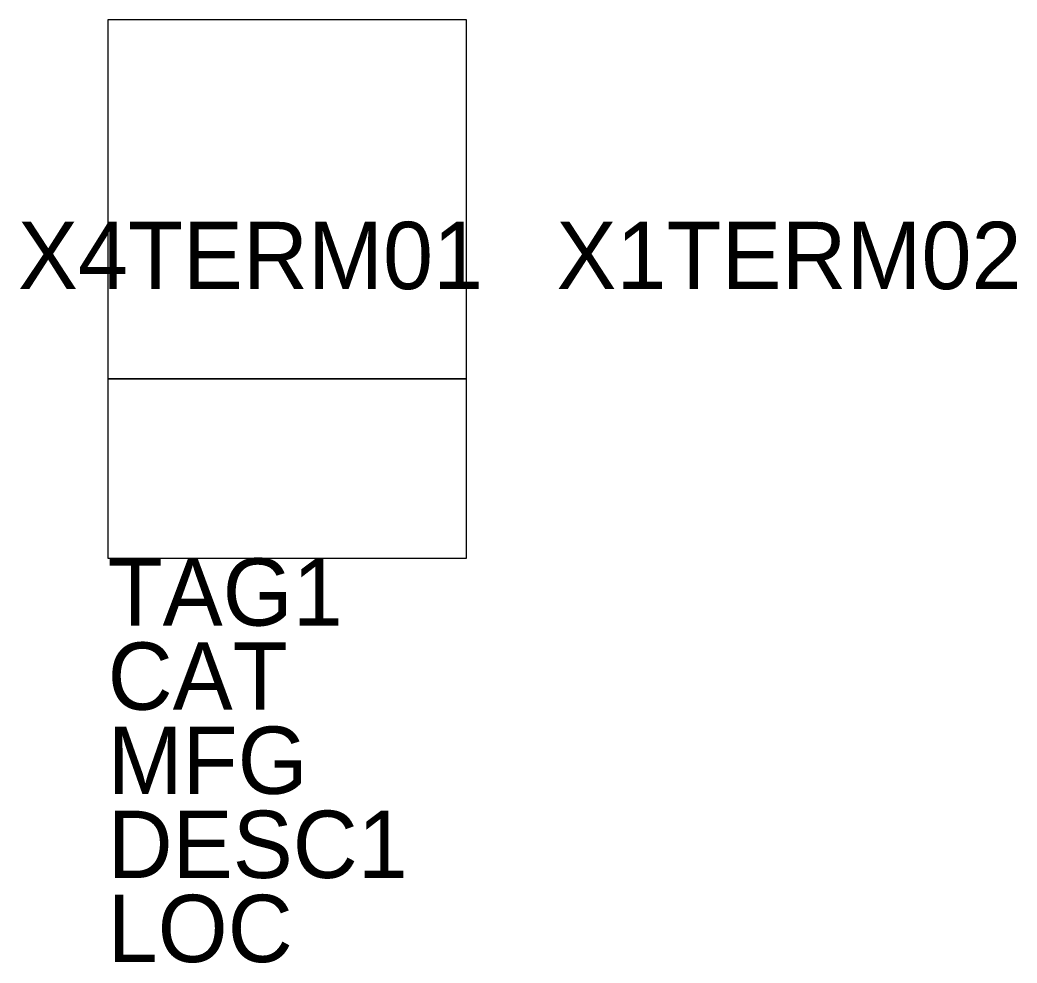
# Model space of a CAD drawing. Extents: x -0.5 to 1.36, y -1.25 to 0.5.
import ezdxf

# ---------------------------------------------------------------- set-up
doc = ezdxf.new("R2010")
doc.units = 0
doc.layers.get('0').update_dxf_attribs({"linetype": 'CONTINUOUS'})

msp = doc.modelspace()

# ---------------------------------------------------------------- linework, layer by layer
for p, q in [((0.33333, 0.5), (-0.33333, 0.5)), ((-0.33333, 0.5), (-0.33333, -0.16667)), ((0.33333, -0.16667), (0.33333, 0.5)), ((-0.33333, -0.16667), (0.33333, -0.16667)), ((0.33333, -0.16667), (-0.33333, -0.16667)), ((-0.33333, -0.16667), (-0.33333, -0.5)), ((0.33333, -0.5), (0.33333, -0.16667)), ((-0.33333, -0.5), (0.33333, -0.5))]:
    msp.add_line(p, q)

# ---------------------------------------------------------------- texts
at = {"flags": 1}
for tag, p in [('X4TERM01', (-0.5, 0)), ('X1TERM02', (0.5, 0))]:
    msp.add_attdef(tag, p, '', height=0.125, dxfattribs=at)
for tag, p in [('TAG1', (-0.33333, -0.625)), ('CAT', (-0.33333, -0.78125)), ('MFG', (-0.33333, -0.9375)), ('DESC1', (-0.33333, -1.09375)), ('LOC', (-0.33333, -1.25))]:
    msp.add_attdef(tag, p, '', height=0.125)

doc.saveas('drawing.dxf')
